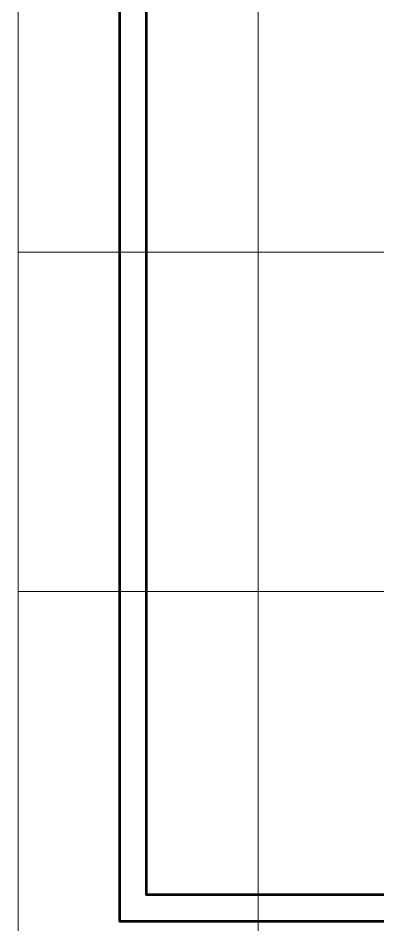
# Model space of a CAD drawing. Header units: millimetres. Extents: x 0 to 841, y 0 to 1189.
# Drawn here: x 0 to 126.1, y 0 to 319.8 of the extents above; entities that cross this region are included whole.
import ezdxf

# ---------------------------------------------------------------- set-up
doc = ezdxf.new("R2010")
doc.units = ezdxf.units.MM
doc.layers.add('C00-00-00', color=7, linetype='Continuous')
doc.layers.add('CBF-BF-BF', color=7, linetype='Continuous', true_color=0xbfbfbf)

msp = doc.modelspace()

# ---------------------------------------------------------------- linework, layer by layer
at = {"layer": 'C00-00-00', "lineweight": 53}
msp.add_lwpolyline([(805.264667, 3.284361), (45.042667, 3.284361), (35.687, 3.284361), (35.687, 1176.468028), (35.687, 1185.823694), (795.909, 1185.823694), (805.264667, 1185.823694), (805.264667, 1176.468028)], dxfattribs=at)
msp.add_lwpolyline([(795.909, 12.640028), (45.042667, 12.640028), (45.042667, 1176.468028), (795.909, 1176.468028)], close=True, dxfattribs=at)
at = {"layer": 'CBF-BF-BF', "lineweight": 9}
for points in [[(0, 0), (0, 1189.000035)], [(84.1, 0), (84.1, 1189.000035)], [(841.000001, 237.800007), (0, 237.800007)], [(841.000001, 118.900003), (0, 118.900003)]]:
    msp.add_lwpolyline(points, dxfattribs=at)

doc.saveas('drawing.dxf')
